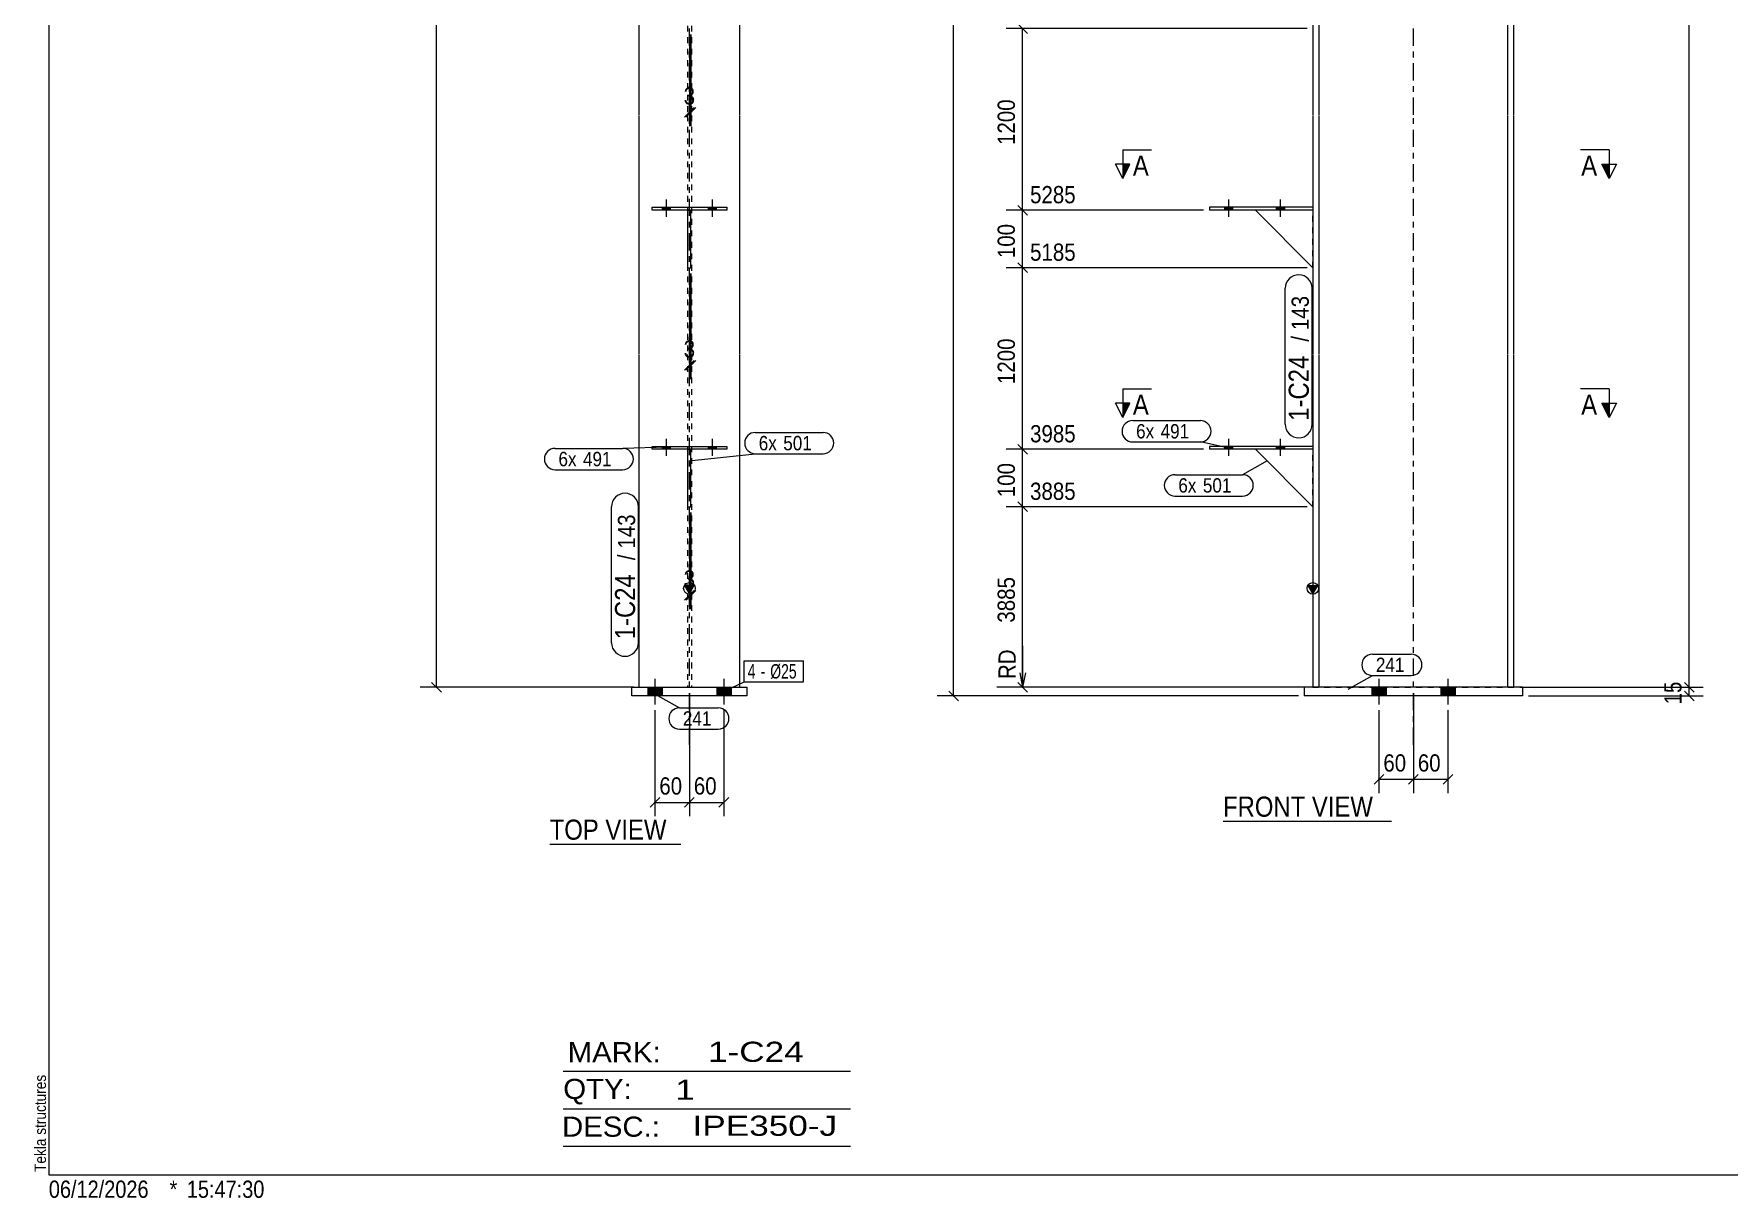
# Model space of a CAD drawing. Header units: millimetres. Extents: x 2 to 579, y 1 to 405.
# Drawn here: x 2.4 to 297.4, y 1 to 203.4 of the extents above; entities that cross this region are included whole.
import ezdxf

# ---------------------------------------------------------------- set-up
doc = ezdxf.new("R2010")
doc.units = ezdxf.units.MM
for name, pattern in [('XKITLINE00', [0]), ('XKITLINE01', [4, 1, -1, 1, -1]), ('XKITLINE03', [6, 3, -1, 1, -1])]:
    doc.linetypes.add(name, pattern=pattern)
for name, color, linetype, lineweight in [('Bolt', 3, 'Continuous', 0), ('BoltMark', 7, 'Continuous', 0), ('Dimensions', 7, 'Continuous', 0), ('DrawingSheet', 5, 'Continuous', 0), ('OtherObjectType', 7, 'Continuous', 0), ('Part', 2, 'Continuous', 0), ('PartMark', 7, 'Continuous', 0), ('Section', 6, 'Continuous', 0)]:
    doc.layers.add(name, color=color, linetype=linetype, lineweight=lineweight)
doc.styles.add('ARIAL', font='ARIAL.TTF')
doc.styles.add('ARIAL_NARROW', font='ARIALN.TTF')

# ---------------------------------------------------------------- blocks, each defined once
blk = doc.blocks.new('*A6')
at = {"layer": 'Bolt'}
for points in [[(209.63, 172.76), (209.63, 173.26), (211.03, 173.26), (211.03, 172.76)], [(209.63, 172.76), (209.63, 173.26), (211.03, 173.26), (211.03, 172.76)], [(218.63, 172.76), (218.63, 173.26), (220.03, 173.26), (220.03, 172.76)], [(218.63, 172.76), (218.63, 173.26), (220.03, 173.26), (220.03, 172.76)]]:
    blk.add_hatch(color=3, dxfattribs=at).paths.add_polyline_path(points, flags=17)
at = {"layer": 'Bolt', "color": 3, "linetype": 'XKITLINE00', "lineweight": 0}
for p, q in [((210.33, 171.6), (210.33, 174.6)), ((210.33, 171.6), (210.33, 174.6)), ((219.33, 171.6), (219.33, 174.6)), ((219.33, 171.6), (219.33, 174.6)), ((209.63, 172.76), (209.63, 173.26)), ((209.63, 172.76), (209.63, 173.26)), ((211.03, 172.76), (211.03, 173.26)), ((211.03, 172.76), (211.03, 173.26)), ((218.63, 172.76), (218.63, 173.26)), ((218.63, 172.76), (218.63, 173.26)), ((220.03, 172.76), (220.03, 173.26)), ((220.03, 172.76), (220.03, 173.26))]:
    blk.add_line(p, q, dxfattribs=at)
blk = doc.blocks.new('*A7')
at = {"layer": 'Bolt'}
for points in [[(209.63, 131.18), (209.63, 131.68), (211.03, 131.68), (211.03, 131.18)], [(209.63, 131.18), (209.63, 131.68), (211.03, 131.68), (211.03, 131.18)], [(218.63, 131.18), (218.63, 131.68), (220.03, 131.68), (220.03, 131.18)], [(218.63, 131.18), (218.63, 131.68), (220.03, 131.68), (220.03, 131.18)]]:
    blk.add_hatch(color=3, dxfattribs=at).paths.add_polyline_path(points, flags=17)
at = {"layer": 'Bolt', "color": 3, "linetype": 'XKITLINE00', "lineweight": 0}
for p, q in [((210.33, 130.02), (210.33, 133.02)), ((210.33, 130.02), (210.33, 133.02)), ((219.33, 130.02), (219.33, 133.02)), ((219.33, 130.02), (219.33, 133.02)), ((209.63, 131.18), (209.63, 131.68)), ((209.63, 131.18), (209.63, 131.68)), ((211.03, 131.18), (211.03, 131.68)), ((211.03, 131.18), (211.03, 131.68)), ((218.63, 131.18), (218.63, 131.68)), ((218.63, 131.18), (218.63, 131.68)), ((220.03, 131.18), (220.03, 131.68)), ((220.03, 131.18), (220.03, 131.68))]:
    blk.add_line(p, q, dxfattribs=at)
blk = doc.blocks.new('*A9')
at = {"layer": 'Bolt'}
for points in [[(237.68, 89.78), (237.68, 88.28), (235.18, 88.28), (235.18, 89.78)], [(237.68, 89.78), (237.68, 88.28), (235.18, 88.28), (235.18, 89.78)], [(249.68, 89.78), (249.68, 88.28), (247.18, 88.28), (247.18, 89.78)], [(249.68, 89.78), (249.68, 88.28), (247.18, 88.28), (247.18, 89.78)]]:
    blk.add_hatch(color=3, dxfattribs=at).paths.add_polyline_path(points, flags=17)
at = {"layer": 'Bolt', "color": 3, "linetype": 'XKITLINE00', "lineweight": 0}
for p, q in [((235.18, 89.78), (235.18, 88.28)), ((235.18, 89.78), (235.18, 88.28)), ((236.43, 91.28), (236.43, 86.78)), ((236.43, 91.28), (236.43, 86.78)), ((237.68, 89.78), (237.68, 88.28)), ((237.68, 89.78), (237.68, 88.28)), ((247.18, 89.78), (247.18, 88.28)), ((247.18, 89.78), (247.18, 88.28)), ((248.43, 91.28), (248.43, 86.78)), ((248.43, 91.28), (248.43, 86.78)), ((249.68, 89.78), (249.68, 88.28)), ((249.68, 89.78), (249.68, 88.28))]:
    blk.add_line(p, q, dxfattribs=at)
blk = doc.blocks.new('*A10')
at = {"layer": 'Part'}
blk.add_hatch(color=2, dxfattribs=at).paths.add_polyline_path([(224.13, 107.49), (225.73, 107.49), (224.93, 106.09)], flags=17)
at = {"layer": 'Part', "color": 7, "linetype": 'XKITLINE03', "lineweight": 0}
for p, q in [((242.43, 314.08), (242.43, 374.34)), ((242.43, 272.5), (242.43, 313.98)), ((242.43, 230.92), (242.43, 272.4)), ((242.43, 189.34), (242.43, 230.82)), ((242.43, 147.76), (242.43, 189.24)), ((242.43, 106.18), (242.43, 147.66)), ((242.43, 79.78), (242.43, 106.08))]:
    blk.add_line(p, q, dxfattribs=at)
at = {"layer": 'Part', "color": 2, "linetype": 'XKITLINE00', "lineweight": 0}
for p, q in [((226.03, 365.26), (224.93, 365.26)), ((224.93, 365.26), (224.93, 314.08)), ((226.03, 314.08), (226.03, 365.26)), ((226.03, 364.37), (258.83, 364.37)), ((259.93, 365.26), (258.83, 365.26)), ((258.83, 365.26), (258.83, 314.08)), ((259.93, 314.08), (259.93, 365.26)), ((224.93, 313.98), (224.93, 272.5)), ((226.03, 272.5), (226.03, 313.98)), ((258.83, 313.98), (258.83, 272.5)), ((259.93, 272.5), (259.93, 313.98)), ((224.93, 272.4), (224.93, 230.92)), ((226.03, 230.92), (226.03, 272.4)), ((258.83, 272.4), (258.83, 230.92)), ((259.93, 230.92), (259.93, 272.4)), ((224.93, 230.82), (224.93, 189.34)), ((226.03, 189.34), (226.03, 230.82)), ((258.83, 230.82), (258.83, 189.34)), ((259.93, 189.34), (259.93, 230.82)), ((224.93, 189.24), (224.93, 147.76)), ((226.03, 147.76), (226.03, 189.24)), ((258.83, 189.24), (258.83, 147.76)), ((259.93, 147.76), (259.93, 189.24)), ((224.93, 147.66), (224.93, 106.18)), ((226.03, 106.18), (226.03, 147.66)), ((258.83, 147.66), (258.83, 106.18)), ((259.93, 106.18), (259.93, 147.66)), ((224.93, 106.09), (224.13, 107.49)), ((224.13, 107.49), (225.73, 107.49)), ((225.73, 107.49), (224.93, 106.09)), ((224.93, 106.08), (224.93, 89.78)), ((226.03, 89.78), (226.03, 106.08)), ((258.83, 106.08), (258.83, 89.78)), ((259.93, 89.78), (259.93, 106.08))]:
    blk.add_line(p, q, dxfattribs=at)
at = {"layer": 'Part', "color": 7, "linetype": 'XKITLINE01', "lineweight": 0}
for p, q in [((224.93, 363.41), (226.03, 363.41)), ((226.03, 364.3), (258.83, 364.3)), ((258.83, 363.41), (259.93, 363.41)), ((224.93, 89.78), (259.93, 89.78))]:
    blk.add_line(p, q, dxfattribs=at)
at = {"layer": 'Part', "color": 2, "linetype": 'XKITLINE00', "lineweight": 0}
blk.add_circle((224.93, 106.99), 1, dxfattribs=at)
blk = doc.blocks.new('*A19')
at = {"layer": 'Part', "color": 2, "linetype": 'XKITLINE00', "lineweight": 0}
blk.add_line((214.93, 172.76), (224.93, 162.76), dxfattribs=at)
at = {"layer": 'Part', "color": 7, "linetype": 'XKITLINE01', "lineweight": 0}
for p, q in [((224.93, 172.76), (214.93, 172.76)), ((224.93, 162.76), (224.93, 172.76))]:
    blk.add_line(p, q, dxfattribs=at)
blk = doc.blocks.new('*A20')
at = {"layer": 'Part', "color": 2, "linetype": 'XKITLINE00', "lineweight": 0}
for p, q in [((224.93, 173.26), (206.93, 173.26)), ((206.93, 173.26), (206.93, 172.76)), ((224.93, 172.76), (206.93, 172.76))]:
    blk.add_line(p, q, dxfattribs=at)
at = {"layer": 'Part', "color": 7, "linetype": 'XKITLINE01', "lineweight": 0}
blk.add_line((224.93, 173.26), (224.93, 172.76), dxfattribs=at)
blk = doc.blocks.new('*A21')
at = {"layer": 'Part', "color": 2, "linetype": 'XKITLINE00', "lineweight": 0}
for p, q in [((224.93, 131.68), (206.93, 131.68)), ((206.93, 131.68), (206.93, 131.18)), ((224.93, 131.18), (206.93, 131.18))]:
    blk.add_line(p, q, dxfattribs=at)
at = {"layer": 'Part', "color": 7, "linetype": 'XKITLINE01', "lineweight": 0}
blk.add_line((224.93, 131.68), (224.93, 131.18), dxfattribs=at)
blk = doc.blocks.new('*A22')
at = {"layer": 'Part', "color": 2, "linetype": 'XKITLINE00', "lineweight": 0}
blk.add_line((214.93, 131.18), (224.93, 121.18), dxfattribs=at)
at = {"layer": 'Part', "color": 7, "linetype": 'XKITLINE01', "lineweight": 0}
for p, q in [((224.93, 131.18), (214.93, 131.18)), ((224.93, 121.18), (224.93, 131.18))]:
    blk.add_line(p, q, dxfattribs=at)
blk = doc.blocks.new('*A24')
at = {"layer": 'Part', "color": 2, "linetype": 'XKITLINE00', "lineweight": 0}
for p, q in [((261.43, 89.78), (223.43, 89.78)), ((223.43, 89.78), (223.43, 88.28)), ((261.43, 89.78), (261.43, 88.28)), ((261.43, 88.28), (223.43, 88.28))]:
    blk.add_line(p, q, dxfattribs=at)
blk = doc.blocks.new('*A29')
at = {"layer": 'Bolt'}
for points in [[(113.15, 173.26), (113.15, 172.76), (111.75, 172.76), (111.75, 173.26)], [(113.15, 173.26), (113.15, 172.76), (111.75, 172.76), (111.75, 173.26)], [(121.15, 173.26), (121.15, 172.76), (119.75, 172.76), (119.75, 173.26)], [(121.15, 173.26), (121.15, 172.76), (119.75, 172.76), (119.75, 173.26)]]:
    blk.add_hatch(color=3, dxfattribs=at).paths.add_polyline_path(points, flags=17)
at = {"layer": 'Bolt', "color": 3, "linetype": 'XKITLINE00', "lineweight": 0}
for p, q in [((112.45, 171.6), (112.45, 174.6)), ((112.45, 171.6), (112.45, 174.6)), ((120.45, 171.6), (120.45, 174.6)), ((120.45, 171.6), (120.45, 174.6)), ((111.75, 172.76), (111.75, 173.26)), ((111.75, 172.76), (111.75, 173.26)), ((113.15, 172.76), (113.15, 173.26)), ((113.15, 172.76), (113.15, 173.26)), ((119.75, 172.76), (119.75, 173.26)), ((119.75, 172.76), (119.75, 173.26)), ((121.15, 172.76), (121.15, 173.26)), ((121.15, 172.76), (121.15, 173.26))]:
    blk.add_line(p, q, dxfattribs=at)
blk = doc.blocks.new('*A30')
at = {"layer": 'Bolt'}
for points in [[(113.15, 131.68), (113.15, 131.18), (111.75, 131.18), (111.75, 131.68)], [(113.15, 131.68), (113.15, 131.18), (111.75, 131.18), (111.75, 131.68)], [(121.15, 131.68), (121.15, 131.18), (119.75, 131.18), (119.75, 131.68)], [(121.15, 131.68), (121.15, 131.18), (119.75, 131.18), (119.75, 131.68)]]:
    blk.add_hatch(color=3, dxfattribs=at).paths.add_polyline_path(points, flags=17)
at = {"layer": 'Bolt', "color": 3, "linetype": 'XKITLINE00', "lineweight": 0}
for p, q in [((112.45, 130.02), (112.45, 133.02)), ((112.45, 130.02), (112.45, 133.02)), ((120.45, 130.02), (120.45, 133.02)), ((120.45, 130.02), (120.45, 133.02)), ((111.75, 131.18), (111.75, 131.68)), ((111.75, 131.18), (111.75, 131.68)), ((113.15, 131.18), (113.15, 131.68)), ((113.15, 131.18), (113.15, 131.68)), ((119.75, 131.18), (119.75, 131.68)), ((119.75, 131.18), (119.75, 131.68)), ((121.15, 131.18), (121.15, 131.68)), ((121.15, 131.18), (121.15, 131.68))]:
    blk.add_line(p, q, dxfattribs=at)
blk = doc.blocks.new('*A32')
at = {"layer": 'Bolt'}
for points in [[(111.7, 89.78), (111.7, 88.28), (109.2, 88.28), (109.2, 89.78)], [(111.7, 89.78), (111.7, 88.28), (109.2, 88.28), (109.2, 89.78)], [(123.7, 89.78), (123.7, 88.28), (121.2, 88.28), (121.2, 89.78)], [(123.7, 89.78), (123.7, 88.28), (121.2, 88.28), (121.2, 89.78)]]:
    blk.add_hatch(color=3, dxfattribs=at).paths.add_polyline_path(points, flags=17)
at = {"layer": 'Bolt', "color": 3, "linetype": 'XKITLINE00', "lineweight": 0}
for p, q in [((109.2, 89.78), (109.2, 88.28)), ((109.2, 89.78), (109.2, 88.28)), ((110.45, 91.28), (110.45, 86.78)), ((110.45, 91.28), (110.45, 86.78)), ((111.7, 89.78), (111.7, 88.28)), ((111.7, 89.78), (111.7, 88.28)), ((121.2, 89.78), (121.2, 88.28)), ((121.2, 89.78), (121.2, 88.28)), ((122.45, 91.28), (122.45, 86.78)), ((122.45, 91.28), (122.45, 86.78)), ((123.7, 89.78), (123.7, 88.28)), ((123.7, 89.78), (123.7, 88.28))]:
    blk.add_line(p, q, dxfattribs=at)
blk = doc.blocks.new('*A33')
at = {"layer": 'Part'}
blk.add_hatch(color=2, dxfattribs=at).paths.add_polyline_path([(115.65, 107.49), (117.25, 107.49), (116.45, 106.09)], flags=17)
at = {"layer": 'Part', "color": 7, "linetype": 'XKITLINE03', "lineweight": 0}
for p, q in [((116.45, 314.08), (116.45, 374.34)), ((116.45, 272.5), (116.45, 313.98)), ((116.45, 230.92), (116.45, 272.4)), ((116.45, 189.34), (116.45, 230.82)), ((116.45, 147.76), (116.45, 189.24)), ((116.45, 106.18), (116.45, 147.66)), ((116.45, 79.78), (116.45, 106.08))]:
    blk.add_line(p, q, dxfattribs=at)
at = {"layer": 'Part', "color": 7, "linetype": 'XKITLINE01', "lineweight": 0}
for p, q in [((125.2, 365.26), (107.7, 363.41)), ((116.1, 364.3), (116.1, 314.08)), ((116.8, 364.37), (116.8, 314.08)), ((116.1, 313.98), (116.1, 272.5)), ((116.8, 313.98), (116.8, 272.5)), ((116.1, 272.4), (116.1, 230.92)), ((116.8, 272.4), (116.8, 230.92)), ((116.1, 230.82), (116.1, 189.34)), ((116.8, 230.82), (116.8, 189.34)), ((116.1, 189.24), (116.1, 147.76)), ((116.8, 189.24), (116.8, 147.76)), ((116.1, 147.66), (116.1, 106.18)), ((116.8, 147.66), (116.8, 106.18)), ((116.1, 106.08), (116.1, 89.78)), ((116.8, 106.08), (116.8, 89.78)), ((107.7, 89.78), (125.2, 89.78))]:
    blk.add_line(p, q, dxfattribs=at)
at = {"layer": 'Part', "color": 2, "linetype": 'XKITLINE00', "lineweight": 0}
for p, q in [((107.7, 314.08), (107.7, 363.41)), ((125.2, 314.08), (125.2, 365.26)), ((107.7, 272.5), (107.7, 313.98)), ((125.2, 272.5), (125.2, 313.98)), ((107.7, 230.92), (107.7, 272.4)), ((125.2, 230.92), (125.2, 272.4)), ((107.7, 189.34), (107.7, 230.82)), ((125.2, 189.34), (125.2, 230.82)), ((107.7, 147.76), (107.7, 189.24)), ((125.2, 147.76), (125.2, 189.24)), ((107.7, 106.18), (107.7, 147.66)), ((125.2, 106.18), (125.2, 147.66)), ((116.45, 106.09), (115.65, 107.49)), ((115.65, 107.49), (117.25, 107.49)), ((117.25, 107.49), (116.45, 106.09)), ((107.7, 89.78), (107.7, 106.08)), ((125.2, 89.78), (125.2, 106.08))]:
    blk.add_line(p, q, dxfattribs=at)
blk.add_circle((116.45, 106.99), 1, dxfattribs=at)
blk = doc.blocks.new('*A42')
at = {"layer": 'Part', "color": 2, "linetype": 'XKITLINE00', "lineweight": 0}
for p, q in [((116.2, 162.76), (116.2, 172.76)), ((116.7, 162.76), (116.7, 172.76)), ((116.2, 162.76), (116.7, 162.76))]:
    blk.add_line(p, q, dxfattribs=at)
at = {"layer": 'Part', "color": 7, "linetype": 'XKITLINE01', "lineweight": 0}
for p, q in [((116.2, 172.76), (116.7, 172.76)), ((116.7, 172.76), (116.2, 172.76))]:
    blk.add_line(p, q, dxfattribs=at)
blk = doc.blocks.new('*A43')
at = {"layer": 'Part', "color": 2, "linetype": 'XKITLINE00', "lineweight": 0}
for p, q in [((109.95, 173.26), (122.95, 173.26)), ((109.95, 172.76), (109.95, 173.26)), ((122.95, 172.76), (109.95, 172.76)), ((122.95, 173.26), (122.95, 172.76))]:
    blk.add_line(p, q, dxfattribs=at)
blk = doc.blocks.new('*A44')
at = {"layer": 'Part', "color": 2, "linetype": 'XKITLINE00', "lineweight": 0}
for p, q in [((109.95, 131.68), (122.95, 131.68)), ((109.95, 131.18), (109.95, 131.68)), ((122.95, 131.18), (109.95, 131.18)), ((122.95, 131.68), (122.95, 131.18))]:
    blk.add_line(p, q, dxfattribs=at)
blk = doc.blocks.new('*A45')
at = {"layer": 'Part', "color": 2, "linetype": 'XKITLINE00', "lineweight": 0}
for p, q in [((116.2, 121.18), (116.2, 131.18)), ((116.7, 121.18), (116.7, 131.18)), ((116.2, 121.18), (116.7, 121.18))]:
    blk.add_line(p, q, dxfattribs=at)
at = {"layer": 'Part', "color": 7, "linetype": 'XKITLINE01', "lineweight": 0}
for p, q in [((116.2, 131.18), (116.7, 131.18)), ((116.7, 131.18), (116.2, 131.18))]:
    blk.add_line(p, q, dxfattribs=at)
blk = doc.blocks.new('*A47')
at = {"layer": 'Part', "color": 2, "linetype": 'XKITLINE00', "lineweight": 0}
for p, q in [((106.45, 88.28), (106.45, 89.78)), ((106.45, 89.78), (126.45, 89.78)), ((126.45, 89.78), (126.45, 88.28)), ((126.45, 88.28), (106.45, 88.28))]:
    blk.add_line(p, q, dxfattribs=at)
blk = doc.blocks.new('*A52')
at = {"layer": 'DrawingSheet', "color": 5, "linetype": 'XKITLINE00', "lineweight": 0}
for p, q in [((5, 405), (5, 5)), ((5, 5), (579, 5))]:
    blk.add_line(p, q, dxfattribs=at)
at = {"layer": 'DrawingSheet', "color": 5, "style": 'ARIAL', "width": 0.85}
blk.add_text('Tekla structures', height=2, rotation=90, dxfattribs=at).set_placement((4.5, 5.5))
blk = doc.blocks.new('*A56')
at = {"layer": 'OtherObjectType', "color": 6, "linetype": 'XKITLINE00', "lineweight": 0}
for p, q in [((94.5, 23), (144.5, 23)), ((94.5, 16.5), (144.5, 16.5)), ((94.5, 10), (144.5, 10))]:
    blk.add_line(p, q, dxfattribs=at)
at = {"layer": 'OtherObjectType', "color": 6, "style": 'ARIAL_NARROW'}
for s, width, p in [('MARK:', 1.275, (95.27, 24.58)), ('1-C24', 1.525501, (119.69, 24.65)), ('QTY:', 1.275, (94.5, 18.19)), ('1', 1.525501, (113.99, 18.05)), ('DESC.:', 1.275, (94.29, 11.63)), ('IPE350-J', 1.525501, (117, 11.79))]:
    blk.add_text(s, height=3.5, dxfattribs=dict(at, width=width)).set_placement(p)
blk = doc.blocks.new('*A59')
at = {"layer": 'OtherObjectType', "color": 7, "style": 'ARIAL_NARROW', "width": 1.008832}
for s, p in [('06/12/2026', (4.99, 1)), ('*', (26, 1)), ('15:47:30', (29, 1))]:
    blk.add_text(s, height=3, dxfattribs=at).set_placement(p)
blk = doc.blocks.new('*A60')
at = {"layer": 'Dimensions', "color": 7, "linetype": 'XKITLINE00', "lineweight": 0}
for p, q in [((222.68, 366.58), (159.58, 366.58)), ((161.58, 367.43), (163.28, 365.73)), ((162.43, 88.28), (162.43, 366.58)), ((161.58, 89.12), (163.28, 87.43)), ((222.43, 88.28), (159.58, 88.28))]:
    blk.add_line(p, q, dxfattribs=at)
at = {"layer": 'Dimensions', "color": 3}
for p in [(162.43, 366.58), (162.43, 88.28)]:
    blk.add_point(p, dxfattribs=at)
at = {"layer": 'Dimensions', "color": 3, "style": 'ARIAL', "width": 0.85}
blk.add_text('10775', height=3, rotation=90.0002, dxfattribs=at).set_placement((161.08, 221.86))
blk = doc.blocks.new('*A61')
at = {"layer": 'Dimensions', "color": 7, "linetype": 'XKITLINE00', "lineweight": 0}
for p, q in [((260.93, 89.78), (292.83, 89.78)), ((289.58, 90.62), (291.28, 88.93)), ((289.58, 89.12), (291.28, 87.43)), ((290.43, 88.28), (290.43, 89.78)), ((262.43, 88.28), (292.83, 88.28))]:
    blk.add_line(p, q, dxfattribs=at)
at = {"layer": 'Dimensions', "color": 3}
for p in [(290.43, 89.78), (290.43, 88.28)]:
    blk.add_point(p, dxfattribs=at)
at = {"layer": 'Dimensions', "color": 3, "style": 'ARIAL', "width": 0.85}
blk.add_text('15', height=3, rotation=90.0002, dxfattribs=at).set_placement((289.08, 86.8))
blk = doc.blocks.new('*A62')
at = {"layer": 'Dimensions', "color": 7, "linetype": 'XKITLINE00', "lineweight": 0}
for p, q in [((223.93, 204.34), (171.58, 204.34)), ((173.58, 205.18), (175.28, 203.49)), ((174.43, 172.76), (174.43, 204.34)), ((205.93, 172.76), (171.58, 172.76)), ((173.58, 173.6), (175.28, 171.91))]:
    blk.add_line(p, q, dxfattribs=at)
at = {"layer": 'Dimensions', "color": 3}
for p in [(174.43, 204.34), (174.43, 172.76)]:
    blk.add_point(p, dxfattribs=at)
at = {"layer": 'Dimensions', "color": 3, "style": 'ARIAL', "width": 0.85}
blk.add_text('6485', height=3, dxfattribs=at).set_placement((175.73, 205.54))
blk.add_text('1200', height=3, rotation=90.0002, dxfattribs=at).set_placement((173.08, 184.1))
blk = doc.blocks.new('*A71')
at = {"layer": 'Dimensions', "color": 7, "linetype": 'XKITLINE00', "lineweight": 0}
for p, q in [((242.43, 88.78), (242.43, 71.38)), ((236.43, 85.78), (236.43, 71.38)), ((237.28, 74.62), (235.58, 72.93)), ((236.43, 73.78), (242.43, 73.78)), ((243.28, 74.62), (241.58, 72.93))]:
    blk.add_line(p, q, dxfattribs=at)
at = {"layer": 'Dimensions', "color": 3}
for p in [(236.43, 73.78), (242.43, 73.78)]:
    blk.add_point(p, dxfattribs=at)
at = {"layer": 'Dimensions', "color": 3, "style": 'ARIAL', "width": 0.85}
blk.add_text('60', height=3, dxfattribs=at).set_placement((237.2, 75.13))
blk = doc.blocks.new('*A72')
at = {"layer": 'Dimensions', "color": 7, "linetype": 'XKITLINE00', "lineweight": 0}
for p, q in [((242.43, 88.78), (242.43, 71.38)), ((248.43, 85.78), (248.43, 71.38)), ((243.28, 74.62), (241.58, 72.93)), ((242.43, 73.78), (248.43, 73.78)), ((249.28, 74.62), (247.58, 72.93))]:
    blk.add_line(p, q, dxfattribs=at)
at = {"layer": 'Dimensions', "color": 3}
for p in [(242.43, 73.78), (248.43, 73.78)]:
    blk.add_point(p, dxfattribs=at)
at = {"layer": 'Dimensions', "color": 3, "style": 'ARIAL', "width": 0.85}
blk.add_text('60', height=3, dxfattribs=at).set_placement((243.2, 75.13))
blk = doc.blocks.new('*A76')
at = {"layer": 'PartMark', "color": 7, "linetype": 'XKITLINE00', "lineweight": 0}
for p, q in [((235.3, 95.54), (242.06, 95.54)), ((231.06, 89.45), (235.3, 91.84)), ((235.3, 91.84), (242.06, 91.84))]:
    blk.add_line(p, q, dxfattribs=at)
for centre, start, end in [((235.3, 93.69), 90, 270), ((242.06, 93.69), 270, 90)]:
    blk.add_arc(centre, 1.85, start, end, dxfattribs=at)
at = {"layer": 'PartMark', "color": 3, "style": 'ARIAL', "width": 0.85}
blk.add_text('241', height=2.5, dxfattribs=at).set_placement((235.9, 92.44))
blk = doc.blocks.new('*A78')
at = {"layer": 'PartMark', "color": 7, "linetype": 'XKITLINE00', "lineweight": 0}
for p, q in [((220.13, 135.53), (220.13, 159.17)), ((224.83, 135.53), (224.83, 159.17))]:
    blk.add_line(p, q, dxfattribs=at)
for centre, start, end in [((222.48, 159.17), 0, 180), ((222.48, 135.53), 180, 0)]:
    blk.add_arc(centre, 2.35, start, end, dxfattribs=at)
at = {"layer": 'PartMark', "color": 3, "style": 'ARIAL', "width": 0.85}
for s, p in [('143', (224.23, 151.9)), ('/', (224.23, 149.89))]:
    blk.add_text(s, height=3, rotation=90.0002, dxfattribs=at).set_placement(p)
at = {"layer": 'PartMark', "color": 1, "style": 'ARIAL', "width": 0.85}
blk.add_text('1-C24', height=3.5, rotation=90.0002, dxfattribs=at).set_placement((224.23, 136.13))
blk = doc.blocks.new('*A79')
at = {"layer": 'PartMark', "color": 7, "linetype": 'XKITLINE00', "lineweight": 0}
for p, q in [((193.58, 136.16), (205.36, 136.16)), ((193.58, 132.46), (205.36, 132.46)), ((210.56, 131.31), (205.36, 132.46))]:
    blk.add_line(p, q, dxfattribs=at)
for centre, start, end in [((193.58, 134.31), 90, 270), ((205.36, 134.31), 270, 90)]:
    blk.add_arc(centre, 1.85, start, end, dxfattribs=at)
at = {"layer": 'PartMark', "color": 3, "style": 'ARIAL', "width": 0.85}
for s, p in [('6x', (194.18, 133.06)), ('491', (198.45, 133.06))]:
    blk.add_text(s, height=2.5, dxfattribs=at).set_placement(p)
blk = doc.blocks.new('*A80')
at = {"layer": 'PartMark', "color": 7, "linetype": 'XKITLINE00', "lineweight": 0}
for p, q in [((216.96, 129.15), (212.71, 126.75)), ((200.93, 126.75), (212.71, 126.75)), ((200.93, 123.05), (212.71, 123.05))]:
    blk.add_line(p, q, dxfattribs=at)
for centre, start, end in [((200.93, 124.9), 90, 270), ((212.71, 124.9), 270, 90)]:
    blk.add_arc(centre, 1.85, start, end, dxfattribs=at)
at = {"layer": 'PartMark', "color": 3, "style": 'ARIAL', "width": 0.85}
for s, p in [('6x', (201.53, 123.65)), ('501', (205.8, 123.65))]:
    blk.add_text(s, height=2.5, dxfattribs=at).set_placement(p)
blk = doc.blocks.new('*A82')
at = {"layer": 'Section'}
for points in [[(193.11, 180.76), (191.86, 178.26), (191.86, 180.76)], [(276.49, 180.76), (276.49, 178.26), (275.24, 180.76)]]:
    blk.add_hatch(color=3, dxfattribs=at).paths.add_polyline_path(points, flags=17)
at = {"layer": 'Section', "color": 1, "linetype": 'XKITLINE00', "lineweight": 0}
for p, q in [((191.86, 183.26), (196.86, 183.26)), ((191.86, 183.26), (191.86, 178.26)), ((276.49, 183.26), (271.49, 183.26)), ((276.49, 183.26), (276.49, 178.26))]:
    blk.add_line(p, q, dxfattribs=at)
at = {"layer": 'Section', "color": 3, "linetype": 'XKITLINE00', "lineweight": 0}
for p, q in [((191.86, 178.26), (190.61, 180.76)), ((193.11, 180.76), (190.61, 180.76)), ((191.86, 178.26), (193.11, 180.76)), ((275.24, 180.76), (277.74, 180.76)), ((276.49, 178.26), (275.24, 180.76)), ((277.74, 180.76), (276.49, 178.26))]:
    blk.add_line(p, q, dxfattribs=at)
at = {"layer": 'Section', "color": 7, "style": 'ARIAL', "width": 0.85}
for p in [(193.61, 178.76), (271.63, 178.76)]:
    blk.add_text('A', height=3.5, dxfattribs=at).set_placement(p)
blk = doc.blocks.new('*A85')
at = {"layer": 'Section'}
for points in [[(193.11, 139.18), (191.86, 136.68), (191.86, 139.18)], [(276.49, 139.18), (276.49, 136.68), (275.24, 139.18)]]:
    blk.add_hatch(color=3, dxfattribs=at).paths.add_polyline_path(points, flags=17)
at = {"layer": 'Section', "color": 1, "linetype": 'XKITLINE00', "lineweight": 0}
for p, q in [((191.86, 141.68), (196.86, 141.68)), ((191.86, 141.68), (191.86, 136.68)), ((276.49, 141.68), (271.49, 141.68)), ((276.49, 141.68), (276.49, 136.68))]:
    blk.add_line(p, q, dxfattribs=at)
at = {"layer": 'Section', "color": 3, "linetype": 'XKITLINE00', "lineweight": 0}
for p, q in [((191.86, 136.68), (190.61, 139.18)), ((193.11, 139.18), (190.61, 139.18)), ((191.86, 136.68), (193.11, 139.18)), ((275.24, 139.18), (277.74, 139.18)), ((276.49, 136.68), (275.24, 139.18)), ((277.74, 139.18), (276.49, 136.68))]:
    blk.add_line(p, q, dxfattribs=at)
at = {"layer": 'Section', "color": 7, "style": 'ARIAL', "width": 0.85}
for p in [(193.61, 137.18), (271.63, 137.18)]:
    blk.add_text('A', height=3.5, dxfattribs=at).set_placement(p)
blk = doc.blocks.new('*A87')
at = {"layer": 'OtherObjectType', "color": 7, "linetype": 'XKITLINE00', "lineweight": 0}
blk.add_line((209.3, 66.53), (238.6, 66.53), dxfattribs=at)
at = {"layer": 'OtherObjectType', "color": 7, "style": 'ARIAL', "width": 0.85}
blk.add_text('FRONT VIEW', height=3.5, dxfattribs=at).set_placement((209.3, 67.28))
blk = doc.blocks.new('*A88')
at = {"layer": 'Dimensions', "color": 7, "linetype": 'XKITLINE00', "lineweight": 0}
for p, q in [((289.58, 366.11), (291.28, 364.41)), ((260.93, 365.26), (292.83, 365.26)), ((290.43, 89.78), (290.43, 365.26)), ((260.93, 89.78), (292.83, 89.78)), ((289.58, 90.62), (291.28, 88.93))]:
    blk.add_line(p, q, dxfattribs=at)
at = {"layer": 'Dimensions', "color": 3}
for p in [(290.43, 365.26), (290.43, 89.78)]:
    blk.add_point(p, dxfattribs=at)
at = {"layer": 'Dimensions', "color": 3, "style": 'ARIAL', "width": 0.85}
blk.add_text('10747', height=3, rotation=90.0002, dxfattribs=at).set_placement((289.08, 221.95))
blk = doc.blocks.new('*A90')
at = {"layer": 'Dimensions', "color": 7, "linetype": 'XKITLINE00', "lineweight": 0}
for p, q in [((223.93, 121.18), (171.58, 121.18)), ((173.58, 122.02), (175.28, 120.33)), ((174.43, 89.78), (174.43, 121.18)), ((174.43, 97), (174.43, 89.78)), ((173.93, 92.28), (174.43, 89.78)), ((174.93, 92.28), (174.43, 89.78)), ((223.93, 89.78), (169.93, 89.78)), ((223.93, 89.78), (171.58, 89.78)), ((173.58, 90.62), (175.28, 88.93))]:
    blk.add_line(p, q, dxfattribs=at)
at = {"layer": 'Dimensions', "color": 3}
for p in [(174.43, 121.18), (174.43, 89.78)]:
    blk.add_point(p, dxfattribs=at)
at = {"layer": 'Dimensions', "color": 7}
blk.add_point((174.43, 89.78), dxfattribs=at)
at = {"layer": 'Dimensions', "color": 3, "style": 'ARIAL', "width": 0.85}
blk.add_text('3885', height=3, dxfattribs=at).set_placement((175.73, 122.38))
for s, p in [('3885', (173.08, 101.03)), ('RD', (173.23, 91.22))]:
    blk.add_text(s, height=3, rotation=90.0002, dxfattribs=at).set_placement(p)
blk = doc.blocks.new('*A91')
at = {"layer": 'Dimensions', "color": 7, "linetype": 'XKITLINE00', "lineweight": 0}
for p, q in [((205.93, 131.18), (171.58, 131.18)), ((173.58, 132.02), (175.28, 130.33)), ((174.43, 121.18), (174.43, 131.18)), ((223.93, 121.18), (171.58, 121.18)), ((173.58, 122.02), (175.28, 120.33))]:
    blk.add_line(p, q, dxfattribs=at)
at = {"layer": 'Dimensions', "color": 3}
for p in [(174.43, 131.18), (174.43, 121.18)]:
    blk.add_point(p, dxfattribs=at)
at = {"layer": 'Dimensions', "color": 3, "style": 'ARIAL', "width": 0.85}
blk.add_text('3985', height=3, dxfattribs=at).set_placement((175.73, 132.38))
blk.add_text('100', height=3, rotation=90.0002, dxfattribs=at).set_placement((173.08, 122.84))
blk = doc.blocks.new('*A92')
at = {"layer": 'Dimensions', "color": 7, "linetype": 'XKITLINE00', "lineweight": 0}
for p, q in [((223.93, 162.76), (171.58, 162.76)), ((173.58, 163.6), (175.28, 161.91)), ((174.43, 131.18), (174.43, 162.76)), ((205.93, 131.18), (171.58, 131.18)), ((173.58, 132.02), (175.28, 130.33))]:
    blk.add_line(p, q, dxfattribs=at)
at = {"layer": 'Dimensions', "color": 3}
for p in [(174.43, 162.76), (174.43, 131.18)]:
    blk.add_point(p, dxfattribs=at)
at = {"layer": 'Dimensions', "color": 3, "style": 'ARIAL', "width": 0.85}
blk.add_text('5185', height=3, dxfattribs=at).set_placement((175.73, 163.96))
blk.add_text('1200', height=3, rotation=90.0002, dxfattribs=at).set_placement((173.08, 142.52))
blk = doc.blocks.new('*A93')
at = {"layer": 'Dimensions', "color": 7, "linetype": 'XKITLINE00', "lineweight": 0}
for p, q in [((205.93, 172.76), (171.58, 172.76)), ((173.58, 173.6), (175.28, 171.91)), ((174.43, 162.76), (174.43, 172.76)), ((223.93, 162.76), (171.58, 162.76)), ((173.58, 163.6), (175.28, 161.91))]:
    blk.add_line(p, q, dxfattribs=at)
at = {"layer": 'Dimensions', "color": 3}
for p in [(174.43, 172.76), (174.43, 162.76)]:
    blk.add_point(p, dxfattribs=at)
at = {"layer": 'Dimensions', "color": 3, "style": 'ARIAL', "width": 0.85}
blk.add_text('5285', height=3, dxfattribs=at).set_placement((175.73, 173.96))
blk.add_text('100', height=3, rotation=90.0002, dxfattribs=at).set_placement((173.08, 164.42))
blk = doc.blocks.new('*A94')
at = {"layer": 'Dimensions', "color": 7, "linetype": 'XKITLINE00', "lineweight": 0}
for p, q in [((106.7, 363.41), (69.6, 363.41)), ((71.6, 364.26), (73.3, 362.56)), ((72.45, 89.78), (72.45, 363.41)), ((106.7, 89.78), (69.6, 89.78)), ((71.6, 90.62), (73.3, 88.93))]:
    blk.add_line(p, q, dxfattribs=at)
at = {"layer": 'Dimensions', "color": 3}
for p in [(72.45, 363.41), (72.45, 89.78)]:
    blk.add_point(p, dxfattribs=at)
at = {"layer": 'Dimensions', "color": 3, "style": 'ARIAL', "width": 0.85}
blk.add_text('10728', height=3, dxfattribs=at).set_placement((73.75, 364.61))
blk.add_text('10728', height=3, rotation=90.0002, dxfattribs=at).set_placement((71.1, 221.03))
blk = doc.blocks.new('*A97')
at = {"layer": 'Dimensions', "color": 7, "linetype": 'XKITLINE00', "lineweight": 0}
for p, q in [((116.45, 88.78), (116.45, 67.38)), ((110.45, 85.78), (110.45, 67.38)), ((111.3, 70.62), (109.6, 68.93)), ((110.45, 69.78), (116.45, 69.78)), ((117.3, 70.62), (115.6, 68.93))]:
    blk.add_line(p, q, dxfattribs=at)
at = {"layer": 'Dimensions', "color": 3}
for p in [(110.45, 69.78), (116.45, 69.78)]:
    blk.add_point(p, dxfattribs=at)
at = {"layer": 'Dimensions', "color": 3, "style": 'ARIAL', "width": 0.85}
blk.add_text('60', height=3, dxfattribs=at).set_placement((111.22, 71.13))
blk = doc.blocks.new('*A98')
at = {"layer": 'Dimensions', "color": 7, "linetype": 'XKITLINE00', "lineweight": 0}
for p, q in [((116.45, 88.78), (116.45, 67.38)), ((122.45, 85.78), (122.45, 67.38)), ((117.3, 70.62), (115.6, 68.93)), ((116.45, 69.78), (122.45, 69.78)), ((123.3, 70.62), (121.6, 68.93))]:
    blk.add_line(p, q, dxfattribs=at)
at = {"layer": 'Dimensions', "color": 3}
for p in [(116.45, 69.78), (122.45, 69.78)]:
    blk.add_point(p, dxfattribs=at)
at = {"layer": 'Dimensions', "color": 3, "style": 'ARIAL', "width": 0.85}
blk.add_text('60', height=3, dxfattribs=at).set_placement((117.22, 71.13))
blk = doc.blocks.new('*A99')
at = {"layer": 'Dimensions', "color": 7, "linetype": 'XKITLINE00', "lineweight": 0}
for p, q in [((116.45, 120.18), (116.45, 103.38)), ((116.7, 120.18), (116.7, 103.38)), ((117.3, 106.62), (115.6, 104.93)), ((117.55, 106.62), (115.85, 104.93)), ((116.45, 105.78), (116.7, 105.78))]:
    blk.add_line(p, q, dxfattribs=at)
at = {"layer": 'Dimensions', "color": 3}
for p in [(116.45, 105.78), (116.7, 105.78)]:
    blk.add_point(p, dxfattribs=at)
at = {"layer": 'Dimensions', "color": 3, "style": 'ARIAL', "width": 0.85}
blk.add_text('3', height=3, dxfattribs=at).set_placement((115.46, 107.13))
blk = doc.blocks.new('*A103')
at = {"layer": 'Dimensions', "color": 7, "linetype": 'XKITLINE00', "lineweight": 0}
for p, q in [((116.45, 203.34), (116.45, 187.38)), ((116.7, 203.34), (116.7, 187.38)), ((117.3, 190.62), (115.6, 188.93)), ((117.55, 190.62), (115.85, 188.93)), ((116.45, 189.78), (116.7, 189.78))]:
    blk.add_line(p, q, dxfattribs=at)
at = {"layer": 'Dimensions', "color": 3}
for p in [(116.45, 189.78), (116.7, 189.78)]:
    blk.add_point(p, dxfattribs=at)
at = {"layer": 'Dimensions', "color": 3, "style": 'ARIAL', "width": 0.85}
blk.add_text('3', height=3, dxfattribs=at).set_placement((115.46, 191.13))
blk = doc.blocks.new('*A104')
at = {"layer": 'Dimensions', "color": 7, "linetype": 'XKITLINE00', "lineweight": 0}
for p, q in [((116.45, 161.76), (116.45, 143.38)), ((116.7, 161.76), (116.7, 143.38)), ((117.3, 146.62), (115.6, 144.93)), ((117.55, 146.62), (115.85, 144.93)), ((116.45, 145.78), (116.7, 145.78))]:
    blk.add_line(p, q, dxfattribs=at)
at = {"layer": 'Dimensions', "color": 3}
for p in [(116.45, 145.78), (116.7, 145.78)]:
    blk.add_point(p, dxfattribs=at)
at = {"layer": 'Dimensions', "color": 3, "style": 'ARIAL', "width": 0.85}
blk.add_text('3', height=3, dxfattribs=at).set_placement((115.46, 147.13))
blk = doc.blocks.new('*A107')
at = {"layer": 'BoltMark', "color": 7, "linetype": 'XKITLINE00', "lineweight": 0}
for p, q in [((125.99, 94.41), (136.28, 94.41)), ((125.99, 90.71), (125.99, 94.41)), ((136.28, 90.71), (136.28, 94.41)), ((122.45, 89.03), (125.99, 90.71)), ((125.99, 90.71), (136.28, 90.71))]:
    blk.add_line(p, q, dxfattribs=at)
at = {"layer": 'BoltMark', "color": 3, "style": 'ARIAL_NARROW', "width": 0.85}
for s, p in [('4', (126.59, 91.31)), ('-', (128.86, 91.31)), ('Ø25', (130.51, 91.31))]:
    blk.add_text(s, height=2.5, dxfattribs=at).set_placement(p)
blk = doc.blocks.new('*A108')
at = {"layer": 'PartMark', "color": 7, "linetype": 'XKITLINE00', "lineweight": 0}
for p, q in [((110.48, 88.61), (114.72, 86.21)), ((114.72, 86.21), (121.48, 86.21)), ((114.72, 82.51), (121.48, 82.51))]:
    blk.add_line(p, q, dxfattribs=at)
for centre, start, end in [((114.72, 84.36), 90, 270), ((121.48, 84.36), 270, 90)]:
    blk.add_arc(centre, 1.85, start, end, dxfattribs=at)
at = {"layer": 'PartMark', "color": 3, "style": 'ARIAL', "width": 0.85}
blk.add_text('241', height=2.5, dxfattribs=at).set_placement((115.32, 83.11))
blk = doc.blocks.new('*A110')
at = {"layer": 'PartMark', "color": 7, "linetype": 'XKITLINE00', "lineweight": 0}
for p, q in [((102.9, 97.53), (102.9, 121.17)), ((107.6, 97.53), (107.6, 121.17))]:
    blk.add_line(p, q, dxfattribs=at)
for centre, start, end in [((105.25, 121.17), 0, 180), ((105.25, 97.53), 180, 0)]:
    blk.add_arc(centre, 2.35, start, end, dxfattribs=at)
at = {"layer": 'PartMark', "color": 3, "style": 'ARIAL', "width": 0.85}
for s, p in [('143', (107, 113.9)), ('/', (107, 111.89))]:
    blk.add_text(s, height=3, rotation=90.0002, dxfattribs=at).set_placement(p)
at = {"layer": 'PartMark', "color": 1, "style": 'ARIAL', "width": 0.85}
blk.add_text('1-C24', height=3.5, rotation=90.0002, dxfattribs=at).set_placement((107, 98.13))
blk = doc.blocks.new('*A111')
at = {"layer": 'PartMark', "color": 7, "linetype": 'XKITLINE00', "lineweight": 0}
for p, q in [((93.07, 131.33), (104.85, 131.33)), ((112.58, 131.55), (104.85, 131.33)), ((93.07, 127.63), (104.85, 127.63))]:
    blk.add_line(p, q, dxfattribs=at)
for centre, start, end in [((93.07, 129.48), 90, 270), ((104.85, 129.48), 270, 90)]:
    blk.add_arc(centre, 1.85, start, end, dxfattribs=at)
at = {"layer": 'PartMark', "color": 3, "style": 'ARIAL', "width": 0.85}
for s, p in [('6x', (93.67, 128.23)), ('491', (97.94, 128.23))]:
    blk.add_text(s, height=2.5, dxfattribs=at).set_placement(p)
blk = doc.blocks.new('*A112')
at = {"layer": 'PartMark', "color": 7, "linetype": 'XKITLINE00', "lineweight": 0}
for p, q in [((127.92, 134.1), (139.71, 134.1)), ((116.33, 129.15), (127.92, 130.4)), ((127.92, 130.4), (139.71, 130.4))]:
    blk.add_line(p, q, dxfattribs=at)
for centre, start, end in [((127.92, 132.25), 90, 270), ((139.71, 132.25), 270, 90)]:
    blk.add_arc(centre, 1.85, start, end, dxfattribs=at)
at = {"layer": 'PartMark', "color": 3, "style": 'ARIAL', "width": 0.85}
for s, p in [('6x', (128.52, 131)), ('501', (132.79, 131))]:
    blk.add_text(s, height=2.5, dxfattribs=at).set_placement(p)
blk = doc.blocks.new('*A113')
at = {"layer": 'OtherObjectType', "color": 7, "linetype": 'XKITLINE00', "lineweight": 0}
blk.add_line((92.14, 62.53), (114.96, 62.53), dxfattribs=at)
at = {"layer": 'OtherObjectType', "color": 7, "style": 'ARIAL', "width": 0.85}
blk.add_text('TOP VIEW', height=3.5, dxfattribs=at).set_placement((92.14, 63.28))

msp = doc.modelspace()

# ---------------------------------------------------------------- block references
at = {"lineweight": 0}
for name in ['*A52', '*A94', '*A60', '*A88', '*A62', '*A103', '*A82', '*A93', '*A29', '*A6', '*A43', '*A42', '*A20', '*A19', '*A92', '*A104', '*A78', '*A85', '*A79', '*A30', '*A112', '*A91', '*A7', '*A111', '*A44', '*A45', '*A21', '*A22', '*A80', '*A90', '*A110', '*A99', '*A107', '*A76', '*A47', '*A32', '*A97', '*A108', '*A98', '*A24', '*A9', '*A71', '*A72', '*A61', '*A87', '*A113', '*A56', '*A59']:
    msp.add_blockref(name, (0, 0), dxfattribs=at)
at = {"layer": 'Part', "lineweight": 0}
for name in ['*A33', '*A10']:
    msp.add_blockref(name, (0, 0), dxfattribs=at)

doc.saveas('drawing.dxf')
